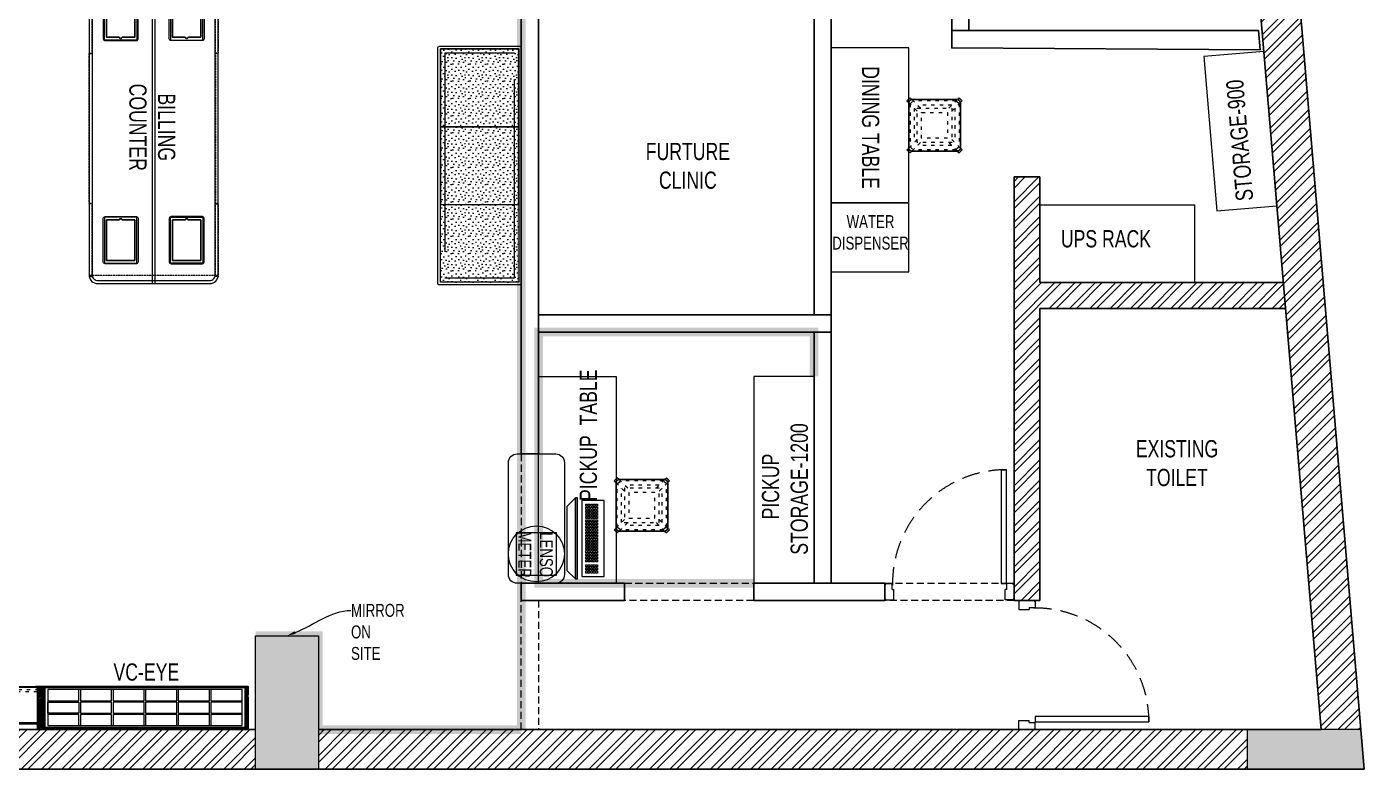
# Model space of a CAD drawing. Header units: feet. Extents: x 3377652 to 3393326, y -5469637 to -5455426.
# Drawn here: x 3385558 to 3393326, y -5469637 to -5465327 of the extents above; entities that cross this region are included whole.
import ezdxf
from ezdxf import colors
from ezdxf.entities.mleader import LeaderData, LeaderLine
from ezdxf.math import Vec2, Vec3

# ---------------------------------------------------------------- set-up
doc = ezdxf.new("R2010")
doc.units = ezdxf.units.FT
doc.header["$LTSCALE"] = 33
doc.header["$MEASUREMENT"] = 0
for name, pattern in [('a_p6_plan_L18$0$HIDDEN', [0.375, 0.25, -0.125]), ('ACAD_ISO03W100', [30, 12, -18]), ('HIDDEN2', [4.7625, 3.175, -1.5875]), ('HIDDENX2', [0.75, 0.5, -0.25])]:
    doc.linetypes.add(name, pattern=pattern)
doc.layers.add('A-WALL', color=1, linetype='Continuous')
for name, color, linetype, lineweight in [('Column', 243, 'Continuous', 9), ('Door', 2, 'Continuous', 13), ('LENS-CURTAIN', 5, 'a_p6_plan_L18$0$HIDDEN', 9), ('LENS-DOOR', 34, 'Continuous', 20), ('LENS-HATCH', 251, 'Continuous', 5), ('LENS-PARTITION', 21, 'Continuous', 25), ('LENS-TEXT', 31, 'Continuous', 5), ('LENS_DIMENSION', 193, 'Continuous', 0), ('LENS_TEXT', 31, 'Continuous', 5), ('LK-EQPMT', 3, 'Continuous', 18), ('LK-FF&E FLOOR', 1, 'Continuous', 9), ('LK-FF&E WALL', 1, 'Continuous', 9), ('LK-FLUTTED FINISH', 20, 'Continuous', 30), ('LK-IT', 3, 'Continuous', 18), ('LK-MIRROR', 133, 'Continuous', 13), ('LK-TILES FINISH', 251, 'Continuous', 5), ('LN-ELEVATION-1', 81, 'Continuous', 25), ('LN-ELEVATION-2', 103, 'Continuous', 20), ('LN-ELEVATION-3', 125, 'Continuous', 18), ('LN-ELEVATION-4', 145, 'Continuous', 13), ('LN-ELEVATION-5', 167, 'Continuous', 5), ('LN-HATCH', 251, 'Continuous', 0), ('PLANO-TXT', 252, 'Continuous', 5)]:
    doc.layers.add(name, color=color, linetype=linetype, lineweight=lineweight)
doc.styles.add('LK TXT', font='GILC____.TTF', dxfattribs={"height": 100})
doc.styles.get("Standard").update_dxf_attribs({"font": 'GILC____.TTF'})
pattern_1 = [(45, (7858054.0837, 3504049.203), (-4.4901280605, 4.4901280605), [])]

# ---------------------------------------------------------------- blocks, each defined once
blk = doc.blocks.new('*U49')
at = {"layer": 'LENS-DOOR'}
for p, q in [((548121.7, 1779235.3), (548121.7, 1778573.8)), ((548121.7, 1779235.3), (548153, 1779235.3)), ((548153, 1778573.8), (548153, 1779235.3)), ((547452.5, 1778573.8), (547488.9, 1778573.8)), ((547452.5, 1778568.6), (547452.5, 1778573.8)), ((547488.9, 1778539.9), (547488.9, 1778573.8)), ((548121.7, 1778573.8), (548153, 1778573.8)), ((548192.1, 1778573.8), (548155.6, 1778573.8)), ((548155.6, 1778539.9), (548155.6, 1778573.8)), ((548192.1, 1778568.6), (548192.1, 1778573.8)), ((547447.3, 1778568.6), (547452.5, 1778568.6)), ((547447.3, 1778484.1), (547447.3, 1778568.6)), ((547488.9, 1778539.9), (547499.3, 1778539.9)), ((547499.3, 1778478.9), (547499.3, 1778539.9)), ((548145.2, 1778478.9), (548145.2, 1778539.9)), ((548155.6, 1778539.9), (548145.2, 1778539.9)), ((548197.3, 1778568.6), (548192.1, 1778568.6)), ((548197.3, 1778484.1), (548197.3, 1778568.6)), ((547447.3, 1778484.1), (547452.5, 1778484.1)), ((547452.5, 1778478.9), (547452.5, 1778484.1)), ((547452.5, 1778478.9), (547499.3, 1778478.9)), ((548192.1, 1778478.9), (548145.2, 1778478.9)), ((548192.1, 1778478.9), (548192.1, 1778484.1)), ((548197.3, 1778484.1), (548192.1, 1778484.1))]:
    blk.add_line(p, q, dxfattribs=at)
at = {"layer": 'LENS-DOOR', "color": 7, "linetype": 'HIDDEN2'}
blk.add_ellipse((548153, 1778573.8), major_axis=(-661.5, 0), ratio=1, start_param=-1.570791, end_param=0.051209, dxfattribs=at)
blk = doc.blocks.new('A$Cf9dbe60f')
at = {"layer": 'Column'}
h = blk.add_hatch(color=8, dxfattribs=at)
h.dxf.hatch_style = 1
h.paths.add_polyline_path([(0, 0), (-19.4, 230), (-680, 230), (-680, 0)])
h.paths.add_polyline_path([(-727.5, 8611.3), (-751.5, 8896), (-1395, 8796.8), (-1351.6, 8515.2)])
h.paths.add_polyline_path([(-6059.2, 7790), (-6059.2, 8140), (-6839.2, 8140), (-6839.2, 7790)])
h.paths.add_polyline_path([(-6397.9, 12467.2), (-6397.9, 13299.3), (-6627.9, 13177.5), (-6627.9, 12917.2), (-6627.9, 12467.2)])
h.paths.add_polyline_path([(-10227.9, 10298.2), (-10227.9, 11128.4), (-10497.9, 11128.4), (-10497.9, 10298.2)])
h.paths.add_polyline_path([(-13883.2, 7790), (-13883.2, 8140), (-14924.2, 8140), (-14924.2, 7790)])
h.paths.add_polyline_path([(-14218.2, 3865), (-14218.2, 4135), (-14924.2, 4135), (-14924.2, 3865)])
h.paths.add_polyline_path([(-14244.2, 0), (-14244.2, 230), (-14924.2, 230), (-14924.2, 0)])
h.paths.add_polyline_path([(-10124.2, 0), (-10124.2, 767), (-10484.2, 767), (-10484.2, 0)])
h.paths.add_polyline_path([(-6074.2, 0), (-6074.2, 775), (-6439.2, 775), (-6439.2, 0)])
at = {"layer": 'LN-HATCH'}
h = blk.add_hatch(dxfattribs=at)
h.set_pattern_fill('ANSI32', color=256, scale=222)
h.set_pattern_definition([(45, (-2882150.93, 5465166.9), (-58.8666395, 58.8666395), []), (45, (-2882111.684, 5465166.9), (-58.8666395, 58.8666395), [])])
h.paths.add_polyline_path([(-250.2, 230), (-19.4, 230), (-727.5, 8611.3), (-955.3, 8576.2)])
h.paths.add_polyline_path([(-1884.2, 980), (-1884.2, 2675), (-456.8, 2675), (-469.5, 2825), (-1884.2, 2825), (-1884.2, 3438), (-2034.2, 3438), (-2034.2, 980)])
h.paths.add_polyline_path([(-680, 0), (-680, 230), (-2034.2, 230), (-6074.2, 230), (-6074.2, 0)])
h.paths.add_polyline_path([(-979.4, 8860.9), (-751.5, 8896), (-1200.5, 14210.7), (-5197.9, 13509.7), (-5197.9, 13276.2), (-5158.2, 13283.2), (-1408.5, 13940.7)])
h.paths.add_polyline_path([(-14694.2, 8140), (-14694.2, 8646.4), (-14183.2, 8651.7), (-14183.2, 8916.9), (-14674.8, 8916.9), (-14924.2, 8784.8), (-14924.2, 8140)])
h.paths.add_polyline_path([(-10484.2, 0), (-10484.2, 230), (-14244.2, 230), (-14244.2, 0)])
h.paths.add_polyline_path([(-6439.2, 0), (-6439.2, 230), (-10124.2, 230), (-10124.2, 0)])
h.paths.add_polyline_path([(-9927.9, 11170), (-9927.9, 11430.2), (-10497.9, 11128.4), (-10227.9, 11128.4), (-10227.9, 11011.1)])
h.paths.add_polyline_path([(-10497.9, 10868.2), (-10497.9, 11128.4), (-10605.6, 11071.5)])
h.paths.add_polyline_path([(-14183.2, 8916.9), (-14290.9, 9120.2), (-14674.8, 8916.9)])
at = {"layer": 'A-WALL'}
for p, q in [((-1200.5, 14210.7), (0, 0)), ((-955.3, 8576.2), (-250.2, 230)), ((-2034.2, 980), (-2034.2, 3438)), ((-1884.2, 3438), (-2034.2, 3438)), ((-1884.2, 2825), (-1884.2, 3438)), ((-469.5, 2825), (-1884.2, 2825)), ((-1884.2, 980), (-1884.2, 2675)), ((-456.8, 2675), (-1884.2, 2675)), ((-2034.2, 980), (-1884.2, 980)), ((-10124.2, 230), (-6439.2, 230)), ((-6074.2, 230), (-2034.2, 230)), ((-2034.2, 230), (-250.2, 230)), ((-14924.2, 0), (0, 0))]:
    blk.add_line(p, q, dxfattribs=at)
at = {"layer": 'Column'}
for points in [[(-6439.2, 775), (-6074.2, 775), (-6074.2, 0), (-6439.2, 0)], [(-680, 0), (0, 0), (-19.4, 230), (-680, 230)]]:
    blk.add_lwpolyline(points, close=True, dxfattribs=at)
at = {"layer": 'Door', "rotation": 270}
blk.add_blockref('*U49', (-1780485.6, 548427.3), dxfattribs=at)
at = {"layer": 'LENS-TEXT', "color": 0, "linetype": 'Continuous', "ltscale": 3, "insert": (-1087.5, 1776.5), "char_height": 100, "width": 409.415, "attachment_point": 5}
blk.add_mtext('EXISTING TOILET', dxfattribs=at)
blk = doc.blocks.new('VC HD 1200')
at = {"layer": 'LN-HATCH', "ltscale": 0.5}
h = blk.add_hatch(dxfattribs=at)
h.set_pattern_fill('ANSI31', color=256, scale=2)
h.set_pattern_definition([(45, (3760859.753, 1795248.936), (-4.490128061, 4.490128061), [])])
h.paths.add_polyline_path([(-1200, 250), (-1200, 60), (-1194, 60), (-1194, 50), (-1200, 50), (-1200, 6), (-1182, 6), (-1182, 250)])
h = blk.add_hatch(dxfattribs=at)
h.set_pattern_fill('ANSI31', color=256, scale=2)
h.set_pattern_definition(pattern_1)
h.paths.add_polyline_path([(0, 250), (0, 60), (-6, 60), (-6, 50), (0, 50), (0, 6), (-18, 6), (-18, 250)])
h = blk.add_hatch(dxfattribs=at)
h.set_pattern_fill('ANSI31', color=256, scale=2)
h.set_pattern_definition([(45, (7858047.0837, 3504049.203), (-4.4901280605, 4.4901280605), [])])
h.paths.add_polyline_path([(-1165, 6), (-1165, 0), (-1200, 0), (-1200, 6)])
h = blk.add_hatch(dxfattribs=at)
h.set_pattern_fill('ANSI31', color=256, scale=2)
h.set_pattern_definition(pattern_1)
h.paths.add_polyline_path([(-28, 6), (-28, 0), (0, 0), (0, 6)])
at = {"layer": 'LN-ELEVATION-1', "ltscale": 0.5}
for points in [[(-1200, 250), (-1200, 60), (-1194, 60), (-1194, 50), (-1200, 50), (-1200, 6), (-1182, 6), (-1182, 250)], [(-18, 238), (-1182, 238), (-1182, 244), (-18, 244)], [(0, 250), (0, 60), (-6, 60), (-6, 50), (0, 50), (0, 6), (-18, 6), (-18, 250)], [(-1165, 6), (-1165, 0), (-1200, 0), (-1200, 6)], [(-35, 6), (-35, 0), (0, 0), (0, 6)]]:
    blk.add_lwpolyline(points, close=True, dxfattribs=at)
at = {"layer": 'LN-ELEVATION-3', "ltscale": 0.5}
for p, q in [((-1182, 250), (-18, 250)), ((-1165, 6), (-35, 6)), ((-35, 0), (-1165, 0))]:
    blk.add_line(p, q, dxfattribs=at)
for points in [[(-1165, 226), (-35, 226), (-35, 18), (-1165, 18)], [(-1165, 226), (-983.3, 226), (-983.3, 162), (-1165, 162)], [(-975.3, 226), (-793.7, 226), (-793.7, 162), (-975.3, 162)], [(-785.7, 226), (-604, 226), (-604, 162), (-785.7, 162)], [(-596, 226), (-414.3, 226), (-414.3, 162), (-596, 162)], [(-406.3, 226), (-224.7, 226), (-224.7, 162), (-406.3, 162)], [(-216.7, 226), (-35, 226), (-35, 162), (-216.7, 162)], [(-1165, 90), (-983.3, 90), (-983.3, 154), (-1165, 154)], [(-1165, 82), (-983.3, 82), (-983.3, 18), (-1165, 18)], [(-975.3, 154), (-793.7, 154), (-793.7, 90), (-975.3, 90)], [(-975.3, 82), (-793.7, 82), (-793.7, 18), (-975.3, 18)], [(-785.7, 154), (-604, 154), (-604, 90), (-785.7, 90)], [(-785.7, 82), (-604, 82), (-604, 18), (-785.7, 18)], [(-596, 154), (-414.3, 154), (-414.3, 90), (-596, 90)], [(-596, 82), (-414.3, 82), (-414.3, 18), (-596, 18)], [(-406.3, 154), (-224.7, 154), (-224.7, 90), (-406.3, 90)], [(-406.3, 82), (-224.7, 82), (-224.7, 18), (-406.3, 18)], [(-216.7, 154), (-35, 154), (-35, 90), (-216.7, 90)], [(-216.7, 82), (-35, 82), (-35, 18), (-216.7, 18)]]:
    blk.add_lwpolyline(points, close=True, dxfattribs=at)
blk = doc.blocks.new('CLENS 1200')
at = {"layer": 'LN-HATCH', "ltscale": 0.5}
h = blk.add_hatch(dxfattribs=at)
h.set_pattern_fill('ANSI31', color=256, scale=2)
h.set_pattern_definition([(45, (4092853.4493, 1690921.992), (-4.4901280605, 4.4901280605), [])])
h.paths.add_polyline_path([(0, 250), (0, 60), (6, 60), (6, 50), (0, 50), (0, 6), (25, 6), (25, 250)])
h.paths.add_polyline_path([(1175, 210), (25, 210), (25, 216), (1175, 216)])
h.paths.add_polyline_path([(35, 6), (35, 0), (0, 0), (0, 6)])
h.paths.add_polyline_path([(1200, 250), (1200, 60), (1194, 60), (1194, 50), (1200, 50), (1200, 6), (1175, 6), (1175, 250)])
h.paths.add_polyline_path([(1165, 6), (1165, 0), (1200, 0), (1200, 6)])
at = {"layer": 'LN-ELEVATION-1', "ltscale": 0.5}
for points in [[(0, 250), (0, 60), (6, 60), (6, 50), (0, 50), (0, 6), (25, 6), (25, 250)], [(1200, 250), (1200, 60), (1194, 60), (1194, 50), (1200, 50), (1200, 6), (1175, 6), (1175, 250)], [(1175, 210), (25, 210), (25, 216), (1175, 216)], [(35, 6), (35, 0), (0, 0), (0, 6)], [(1165, 6), (1165, 0), (1200, 0), (1200, 6)]]:
    blk.add_lwpolyline(points, close=True, dxfattribs=at)
at = {"layer": 'LN-ELEVATION-3', "ltscale": 0.5}
for p, q in [((25, 250), (1175, 250)), ((35, 6), (1165, 6)), ((1165, 0), (35, 0))]:
    blk.add_line(p, q, dxfattribs=at)
at = {"layer": 'LN-ELEVATION-4', "linetype": 'ACAD_ISO03W100', "ltscale": 0.05}
blk.add_lwpolyline([(25, 30), (1175, 30), (1175, 18), (25, 18)], close=True, dxfattribs=at)
blk = doc.blocks.new('3 seater Bench 1385')
at = {"layer": 'LENS-HATCH', "lineweight": 0}
h = blk.add_hatch(dxfattribs=at)
h.set_pattern_fill('STIP1', color=177, scale=100, angle=270, pattern_type=2)
h.set_pattern_definition([(270, (6617025.25, -170439.11), (100, -2e-13), [0, -100]), (270, (6617009.25, -170451.11), (100, -2e-13), [0, -100]), (270, (6616985.25, -170446.11), (100, -2e-13), [0, -100]), (270, (6616962.25, -170481.11), (100, -2e-13), [0, -100]), (270, (6616998.25, -170478.11), (100, -2e-13), [0, -100]), (270, (6617022.25, -170505.11), (100, -2e-13), [0, -100]), (270, (6617029.25, -170470.11), (100, -2e-13), [0, -100]), (270, (6616988.25, -170512.11), (100, -2e-13), [0, -100]), (270, (6616956.25, -170507.11), (100, -2e-13), [0, -100]), (270, (6616941.25, -170433.11), (100, -2e-13), [0, -100]), (270, (6616961.25, -170451.11), (100, -2e-13), [0, -100]), (270, (6616942.25, -170465.11), (100, -2e-13), [0, -100]), (270, (6617006.25, -170526.11), (100, -2e-13), [0, -100]), (270, (6616981.25, -170494.11), (100, -2e-13), [0, -100]), (270, (6617014.25, -170486.11), (100, -2e-13), [0, -100]), (270, (6617005.25, -170503.11), (100, -2e-13), [0, -100]), (270, (6616978.25, -170467.11), (100, -2e-13), [0, -100]), (270, (6617032.25, -170495.11), (100, -2e-13), [0, -100]), (270, (6616973.25, -170526.11), (100, -2e-13), [0, -100]), (270, (6616943.25, -170523.11), (100, -2e-13), [0, -100])])
h.paths.add_polyline_path([(677.5, 227.5), (225.8, 227.5), (225.8, -227.5), (677.5, -227.5)])
h.paths.add_polyline_path([(-225.8, 227.5), (225.8, 227.5), (225.8, -227.5), (-225.8, -227.5)])
h.paths.add_polyline_path([(-677.5, 227.5), (-225.8, 227.5), (-225.8, -227.5), (-677.5, -227.5)])
at = {"layer": 'LN-ELEVATION-2', "ltscale": 0.5}
for points in [[(-677.5, 227.5), (-225.8, 227.5), (-225.8, -227.5), (-677.5, -227.5)], [(-225.8, 227.5), (225.8, 227.5), (225.8, -227.5), (-225.8, -227.5)], [(677.5, 227.5), (225.8, 227.5), (225.8, -227.5), (677.5, -227.5)]]:
    blk.add_lwpolyline(points, close=True, dxfattribs=at)
at = {"layer": 'LN-ELEVATION-5', "ltscale": 0.5}
blk.add_lwpolyline([(682.5, 242.5), (-682.5, 242.5, 0.414214), (-692.5, 232.5), (-692.5, -232.5, 0.414214), (-682.5, -242.5), (682.5, -242.5, 0.414214), (692.5, -232.5), (692.5, 232.5, 0.414214)], format="xyb", close=True, dxfattribs=at)
blk.add_lwpolyline([(677.5, 227.5), (-677.5, 227.5), (-677.5, -227.5), (677.5, -227.5)], close=True, dxfattribs=at)
at = {"layer": 'LN-ELEVATION-5', "linetype": 'HIDDEN2', "ltscale": 11}
blk.add_lwpolyline([(-652.5, 202.5), (652.5, 202.5), (652.5, -202.5), (-652.5, -202.5)], close=True, dxfattribs=at)
blk = doc.blocks.new('I-PAD Frame')
at = {"color": 3, "linetype": 'Continuous'}
blk.add_lwpolyline([(357868.7, -232321.1), (358122.7, -232321.1, 0.414214), (358132.7, -232311.1), (358132.7, -232129.1, 0.414214), (358122.7, -232119.1), (357868.7, -232119.1, 0.414214), (357858.7, -232129.1), (357858.7, -232311.1, 0.414214)], format="xyb", close=True, dxfattribs=at)
at = {"color": 3, "linetype": 'Continuous', "lineweight": 25}
blk.add_lwpolyline([(358113.2, -232229.7), (358113.2, -232302.1), (357878.2, -232302.1), (357878.2, -232138.1), (358113.2, -232138.1), (358113.2, -232210.6, 0.327538), (358114.6, -232212.5, -0.733799), (358114.6, -232227.8, 0.327538)], format="xyb", close=True, dxfattribs=at)
blk = doc.blocks.new('Billing Counter 1800')
at = {"color": 5, "linetype": 'HIDDENX2', "ltscale": 0.025}
for p, q in [((-850, -375), (-850, 375)), ((850, -375), (850, 375))]:
    blk.add_line(p, q, dxfattribs=at)
at = {"color": 0, "linetype": 'Continuous'}
for p, q in [((850, 375), (-850, 375)), ((900, -325), (900, 325)), ((-850, -375), (850, -375))]:
    blk.add_line(p, q, dxfattribs=at)
at = {"color": 2, "linetype": 'Continuous'}
blk.add_line((849, -375), (850, -375), dxfattribs=at)
at = {"color": 2, "linetype": 'HIDDENX2', "ltscale": 0.025}
for points in [[(-858, 375), (-437.4, 375), (-437.4, 358), (-858, 358)], [(435.3, 375), (-435.3, 375), (-435.3, 358), (435.3, 358)], [(437.3, 375), (857.9, 375), (857.9, 358), (437.3, 358)], [(-858, -375), (-437.4, -375), (-437.4, -358), (-858, -358)], [(435.3, -375), (-435.3, -375), (-435.3, -358), (435.3, -358)], [(437.3, -375), (857.9, -375), (857.9, -358), (437.3, -358)]]:
    blk.add_lwpolyline(points, close=True, dxfattribs=at)
at = {"color": 5, "linetype": 'Continuous'}
for points in [[(-780.9, 97.3), (-513.9, 97.3), (-513.9, 286.2), (-780.9, 286.2)], [(780.9, 97.3), (513.9, 97.3), (513.9, 286.2), (780.9, 286.2)], [(-780.9, -97.3), (-513.9, -97.3), (-513.9, -286.2), (-780.9, -286.2)], [(780.9, -97.3), (513.9, -97.3), (513.9, -286.2), (780.9, -286.2)]]:
    blk.add_lwpolyline(points, close=True, dxfattribs=at)
at = {"color": 5, "linetype": 'HIDDENX2', "ltscale": 0.025}
blk.add_lwpolyline([(850, 8.5), (-850, 8.5), (-850, -8.5), (850, -8.5)], close=True, dxfattribs=at)
at = {"color": 0, "linetype": 'Continuous'}
for centre, start, end in [((-850, 325), 90, 180), ((850, 325), 0, 90), ((850, -325), 270, 0)]:
    blk.add_arc(centre, 50, start, end, dxfattribs=at)
at = {"layer": 'LN-ELEVATION-2'}
blk.add_line((-900, 325), (-900, -325), dxfattribs=at)
for points in [[(850, 375), (-850, 375, 0.414214), (-900, 325), (-900, -325, 0.414214), (-850, -375), (850, -375, 0.414214), (900, -325), (900, 325, 0.414214)], [(850, 357), (-850, 357, 0.414214), (-882, 325), (-882, -325, 0.414214), (-850, -357), (850, -357, 0.414214), (882, -325), (882, 325, 0.414214)]]:
    blk.add_lwpolyline(points, format="xyb", close=True, dxfattribs=at)
blk.add_lwpolyline([(-900, -8.5), (900, -8.5), (900, 8.5), (-900, 8.5)], close=True, dxfattribs=at)
blk.add_arc((-850, -325), 50, 180, 270, dxfattribs=at)
at = {"color": 2, "linetype": 'Continuous', "xscale": -1, "rotation": 180}
blk.add_blockref('I-PAD Frame', (-358643.2, -232028.4), dxfattribs=at)
at = {"color": 2, "linetype": 'Continuous', "rotation": 180}
blk.add_blockref('I-PAD Frame', (358643.2, -232028.4), dxfattribs=at)
at = {"color": 2, "linetype": 'Continuous'}
blk.add_blockref('I-PAD Frame', (-358643.2, 232028.4), dxfattribs=at)
at = {"color": 2, "linetype": 'Continuous', "xscale": -1}
blk.add_blockref('I-PAD Frame', (358643.2, 232028.4), dxfattribs=at)
at = {"layer": 'LENS-TEXT', "color": 0, "linetype": 'Continuous', "ltscale": 3, "insert": (-7.9, -8.9), "char_height": 100, "attachment_point": 5, "style": 'LK TXT'}
blk.add_mtext_dynamic_manual_height_columns('BILLING COUNTER', width=353.056, gutter_width=0.5, heights=[0], dxfattribs=at)
blk = doc.blocks.new('CLENS 600 TYPE 6')
at = {"layer": 'LN-ELEVATION-1', "ltscale": 0.5}
blk.add_lwpolyline([(130, -225), (-130, -225, -0.414214), (-150, -205), (-150, 55, -0.414214), (-130, 75), (130, 75, -0.414214), (150, 55), (150, -205, -0.414214)], format="xyb", close=True, dxfattribs=at)
at = {"layer": 'LN-ELEVATION-3', "linetype": 'ACAD_ISO03W100', "ltscale": 0.05}
for p, q in [((-100, 7.3), (-142.4, 49.7)), ((-142.4, -199.7), (-142.4, 49.7)), ((-82.3, 25), (-124.7, 67.4)), ((124.7, 67.4), (-124.7, 67.4)), ((-117.4, -174.7), (-117.4, 24.7)), ((99.7, 42.4), (-99.7, 42.4)), ((82.3, 25), (124.7, 67.4)), ((100, 7.3), (142.4, 49.7)), ((117.4, -174.7), (117.4, 24.7)), ((142.4, -199.7), (142.4, 49.7)), ((-100, -157.3), (-142.4, -199.7)), ((-82.3, -175), (-124.7, -217.4)), ((124.7, -217.4), (-124.7, -217.4)), ((99.7, -192.4), (-99.7, -192.4)), ((82.3, -175), (124.7, -217.4)), ((100, -157.3), (142.4, -199.7))]:
    blk.add_line(p, q, dxfattribs=at)
for points in [[(-132.2, 74.9), (-124.7, 67.4), (-142.4, 49.7), (-149.9, 57.2)], [(132.2, 74.9), (124.7, 67.4), (142.4, 49.7), (149.9, 57.2)], [(-132.2, -224.9), (-124.7, -217.4), (-142.4, -199.7), (-149.9, -207.2)], [(132.2, -224.9), (124.7, -217.4), (142.4, -199.7), (149.9, -207.2)]]:
    blk.add_lwpolyline(points, dxfattribs=at)
for points in [[(100, -175), (-100, -175), (-100, 25), (100, 25)], [(75, -150), (-75, -150), (-75, 0), (75, 0)]]:
    blk.add_lwpolyline(points, close=True, dxfattribs=at)
at = {"layer": 'LN-ELEVATION-5', "ltscale": 0.5}
for points in [[(-149.9, 57.2), (-160.1, 67.4), (-142.4, 85.1), (-132.2, 74.9)], [(149.9, 57.2), (160.1, 67.4), (142.4, 85.1), (132.2, 74.9)], [(-149.9, -207.2), (-160.1, -217.4), (-142.4, -235.1), (-132.2, -224.9)], [(149.9, -207.2), (160.1, -217.4), (142.4, -235.1), (132.2, -224.9)]]:
    blk.add_lwpolyline(points, dxfattribs=at)
blk = doc.blocks.new('*U28')
at = {"layer": 'LK-EQPMT', "ltscale": 12}
blk.add_lwpolyline([(6, 4.9), (-6, 4.9), (-6, -4.9), (6, -4.9)], close=True, dxfattribs=at)
blk = doc.blocks.new('*U29')
at = {"color": 0, "linetype": 'ByBlock', "lineweight": -2}
for p in [(0, 0), (18, 0), (35.9, 0), (53.9, 0), (71.8, 0), (89.8, 0), (107.8, 0), (125.7, 0), (143.7, 0), (161.6, 0), (179.6, 0), (197.6, 0), (215.5, 0), (233.5, 0), (251.4, 0), (269.4, 0), (287.4, 0), (305.3, 0), (323.3, 0), (0, -14.7), (0, -29.5), (0, -44.2), (0, -59), (18, -14.7), (18, -29.5), (18, -44.2), (18, -59), (35.9, -14.7), (35.9, -29.5), (35.9, -44.2), (35.9, -59), (53.9, -14.7), (53.9, -29.5), (53.9, -44.2), (53.9, -59), (71.8, -14.7), (71.8, -29.5), (71.8, -44.2), (71.8, -59), (89.8, -14.7), (89.8, -29.5), (89.8, -44.2), (89.8, -59), (107.8, -14.7), (107.8, -29.5), (107.8, -44.2), (107.8, -59), (125.7, -14.7), (125.7, -29.5), (125.7, -44.2), (125.7, -59), (143.7, -14.7), (143.7, -29.5), (143.7, -44.2), (143.7, -59), (161.6, -14.7), (161.6, -29.5), (161.6, -44.2), (161.6, -59), (179.6, -14.7), (179.6, -29.5), (179.6, -44.2), (179.6, -59), (197.6, -14.7), (197.6, -29.5), (197.6, -44.2), (197.6, -59), (215.5, -14.7), (215.5, -29.5), (215.5, -44.2), (215.5, -59), (233.5, -14.7), (233.5, -29.5), (233.5, -44.2), (233.5, -59), (251.4, -14.7), (251.4, -29.5), (251.4, -44.2), (251.4, -59), (269.4, -14.7), (269.4, -29.5), (269.4, -44.2), (269.4, -59), (287.4, -14.7), (287.4, -29.5), (287.4, -44.2), (287.4, -59), (305.3, -14.7), (305.3, -29.5), (305.3, -44.2), (305.3, -59), (323.3, -14.7), (323.3, -29.5), (323.3, -44.2), (323.3, -59)]:
    blk.add_blockref('*U28', p, dxfattribs=at)
blk = doc.blocks.new('*U26')
at = {"layer": 'LK-EQPMT', "ltscale": 12}
blk.add_lwpolyline([(6, 4.9), (-6, 4.9), (-6, -4.9), (6, -4.9)], close=True, dxfattribs=at)
blk = doc.blocks.new('*U27')
at = {"color": 0, "linetype": 'ByBlock', "lineweight": -2}
for p in [(0, 0), (18, 0), (35.9, 0), (0, -14.7), (0, -29.5), (0, -44.2), (0, -59), (18, -14.7), (18, -29.5), (18, -44.2), (18, -59), (35.9, -14.7), (35.9, -29.5), (35.9, -44.2), (35.9, -59)]:
    blk.add_blockref('*U26', p, dxfattribs=at)
blk = doc.blocks.new('*U21')
at = {"ltscale": 12}
blk.add_lwpolyline([(8, 0), (8, 129.1), (448, 129.1), (448, 0)], close=True, dxfattribs=at)
for name, p in [('*U29', (35.2, 101.6)), ('*U27', (386.6, 101.6))]:
    blk.add_blockref(name, p)
blk = doc.blocks.new('Pickup table PC')
at = {"layer": 'LN-ELEVATION-2', "ltscale": 0.5}
for points in [[(470, 50), (0, 50), (0, 62), (470, 62)], [(420, 0), (50, 0), (0, 50), (470, 50)]]:
    blk.add_lwpolyline(points, close=True, dxfattribs=at)
blk = doc.blocks.new('Stool')
at = {"layer": 'LN-ELEVATION-1', "ltscale": 0.5}
blk.add_lwpolyline([(-130, 300), (130, 300, -0.414214), (150, 280), (150, 20, -0.414214), (130, 0), (-130, 0, -0.414214), (-150, 20), (-150, 280, -0.414214)], format="xyb", close=True, dxfattribs=at)
at = {"layer": 'LN-ELEVATION-3', "linetype": 'ACAD_ISO03W100', "ltscale": 0.05}
for p, q in [((-100, 232.3), (-142.4, 274.7)), ((-142.4, 274.7), (-142.4, 25.3)), ((-82.3, 250), (-124.7, 292.4)), ((-124.7, 292.4), (124.7, 292.4)), ((-117.4, 249.7), (-117.4, 50.3)), ((-99.7, 267.4), (99.7, 267.4)), ((82.3, 250), (124.7, 292.4)), ((100, 232.3), (142.4, 274.7)), ((117.4, 249.7), (117.4, 50.3)), ((142.4, 274.7), (142.4, 25.3)), ((-100, 67.7), (-142.4, 25.3)), ((-82.3, 50), (-124.7, 7.6)), ((-124.7, 7.6), (124.7, 7.6)), ((-99.7, 32.6), (99.7, 32.6)), ((82.3, 50), (124.7, 7.6)), ((100, 67.7), (142.4, 25.3))]:
    blk.add_line(p, q, dxfattribs=at)
for points in [[(-132.2, 299.9), (-124.7, 292.4), (-142.4, 274.7), (-149.9, 282.2)], [(132.2, 299.9), (124.7, 292.4), (142.4, 274.7), (149.9, 282.2)], [(-132.2, 0.1), (-124.7, 7.6), (-142.4, 25.3), (-149.9, 17.8)], [(132.2, 0.1), (124.7, 7.6), (142.4, 25.3), (149.9, 17.8)]]:
    blk.add_lwpolyline(points, dxfattribs=at)
for points in [[(-100, 250), (100, 250), (100, 50), (-100, 50)], [(-75, 225), (75, 225), (75, 75), (-75, 75)]]:
    blk.add_lwpolyline(points, close=True, dxfattribs=at)
at = {"layer": 'LN-ELEVATION-5', "ltscale": 0.5}
for points in [[(-149.9, 282.2), (-160.1, 292.4), (-142.4, 310.1), (-132.2, 299.9)], [(149.9, 282.2), (160.1, 292.4), (142.4, 310.1), (132.2, 299.9)], [(-149.9, 17.8), (-160.1, 7.6), (-142.4, -10.1), (-132.2, 0.1)], [(149.9, 17.8), (160.1, 7.6), (142.4, -10.1), (132.2, 0.1)]]:
    blk.add_lwpolyline(points, dxfattribs=at)

msp = doc.modelspace()

# ---------------------------------------------------------------- linework, layer by layer
at = {"layer": 'LENS-CURTAIN', "ltscale": 5}
for points in [[(3388530.3, -5467807), (3388430.3, -5467807), (3388430.3, -5468557), (3388530.3, -5468557)], [(3388530.3, -5468557), (3388530.3, -5467807), (3388430.3, -5467807), (3388430.3, -5468557)], [(3389030.3, -5468557), (3389780.3, -5468557), (3389780.3, -5468657), (3389030.3, -5468657)], [(3390541.9, -5468557), (3391291.9, -5468557), (3391291.9, -5468657), (3390541.9, -5468657)], [(3388530.3, -5469407), (3388430.3, -5469407), (3388430.3, -5468657), (3388530.3, -5468657)]]:
    msp.add_lwpolyline(points, close=True, dxfattribs=at)
at = {"layer": 'LENS-PARTITION'}
for points in [[(3391030.3, -5465349.5), (3390930.3, -5465349.5), (3390930.3, -5463699.5), (3391030.3, -5463699.5)], [(3388530.3, -5467807), (3388430.3, -5467807), (3388430.3, -5465099.5), (3388530.3, -5465099.5)], [(3390130.3, -5465099.5), (3390230.3, -5465099.5), (3390230.3, -5466999.5), (3390130.3, -5466999.5)], [(3390930.3, -5465349.5), (3392712, -5465349.5), (3392721.4, -5465461.6), (3390930.3, -5465449.5)], [(3390230.3, -5466999.5), (3388530.3, -5466999.5), (3388530.3, -5467099.5), (3390230.3, -5467099.5)], [(3390130.3, -5467099.5), (3390230.3, -5467099.5), (3390230.3, -5468557), (3390130.3, -5468557)], [(3389030.3, -5468657), (3388430.3, -5468657), (3388430.3, -5468557), (3389030.3, -5468557)], [(3389780.3, -5468657), (3390541.9, -5468657), (3390541.9, -5468557), (3389780.3, -5468557)]]:
    msp.add_lwpolyline(points, close=True, dxfattribs=at)
at = {"layer": 'LK-EQPMT'}
msp.add_lwpolyline([(3388400.3, -5468509.9), (3388635.3, -5468509.9), (3388635.3, -5468263.9), (3388400.3, -5468263.9)], close=True, dxfattribs=at)
at = {"layer": 'LK-FF&E WALL'}
for points in [[(3390230.3, -5465449.5), (3390230.3, -5466349.5), (3390680.3, -5466349.5), (3390680.3, -5465449.5)], [(3392743.3, -5465470), (3392394.5, -5465499.5), (3392470.3, -5466396.3), (3392819, -5466366.8)], [(3390230.3, -5466749), (3390680.3, -5466749), (3390680.3, -5466349.5), (3390230.3, -5466349.5)], [(3392341.9, -5466362), (3391441.9, -5466362), (3391441.9, -5466812), (3392341.9, -5466812)], [(3388530.3, -5468557), (3388530.3, -5467357), (3388980.3, -5467357), (3388980.3, -5468557)], [(3390130.3, -5467357), (3389780.3, -5467357), (3389780.3, -5468557), (3390130.3, -5468557)]]:
    msp.add_lwpolyline(points, close=True, dxfattribs=at)
msp.add_lwpolyline([(3388405.3, -5467807), (3388630.3, -5467807, -0.414214), (3388680.3, -5467857), (3388680.3, -5468507, -0.414214), (3388630.3, -5468557), (3388405.3, -5468557, -0.414214), (3388355.3, -5468507), (3388355.3, -5467857, -0.414214)], format="xyb", close=True, dxfattribs=at)
msp.add_circle((3388517.8, -5468386.9), 162.5, dxfattribs=at)
at = {"layer": 'LK-FLUTTED FINISH', "linetype": 'ACAD_ISO03W100', "ltscale": 0.05, "const_width": 50}
msp.add_lwpolyline([(3388430.3, -5464249.5), (3388430.3, -5469407)], dxfattribs=at)
at = {"layer": 'LK-MIRROR', "linetype": 'ACAD_ISO03W100', "ltscale": 0.05, "const_width": 50}
msp.add_lwpolyline([(3386886.9, -5468862), (3387251.9, -5468862), (3387251.9, -5469407), (3388430.3, -5469407)], dxfattribs=at)
at = {"layer": 'LK-TILES FINISH', "color": 212, "linetype": 'ACAD_ISO03W100', "ltscale": 0.05, "const_width": 50}
msp.add_lwpolyline([(3390130.3, -5467357), (3390130.3, -5467099.5), (3388530.3, -5467099.5), (3388530.3, -5468557), (3389780.3, -5468557)], dxfattribs=at)

# ---------------------------------------------------------------- block references
at = {"layer": 'Door'}
msp.add_blockref('*U49', (2843094.6, -7247133.3), dxfattribs=at)
at = {"layer": 'LENS_DIMENSION'}
msp.add_blockref('A$Cf9dbe60f', (3393326.1, -5469637), dxfattribs=at)
at = {"layer": 'LK-FF&E FLOOR', "rotation": 270}
msp.add_blockref('Billing Counter 1800', (3386295.1, -5465918.1), dxfattribs=at)
at = {"layer": 'LK-FF&E FLOOR', "xscale": -1, "rotation": 90}
msp.add_blockref('3 seater Bench 1385', (3388187.8, -5466132.7), dxfattribs=at)
at = {"layer": 'LK-FF&E WALL'}
for name, p, rotation in [('Stool', (3390680.3, -5465899.5), 270), ('CLENS 1200', (3385644.4, -5469157), 180)]:
    msp.add_blockref(name, p, dxfattribs=dict(at, rotation=rotation))
at = {"layer": 'LK-FF&E WALL', "xscale": -1}
for name, p, rotation in [('CLENS 600 TYPE 6', (3389055.3, -5468105.2), 90), ('VC HD 1200', (3386844.4, -5469157), 180)]:
    msp.add_blockref(name, p, dxfattribs=dict(at, rotation=rotation))
at = {"layer": 'LK-IT', "xscale": -1, "rotation": 270}
msp.add_blockref('Pickup table PC', (3388694.5, -5468532.4), dxfattribs=at)
at = {"layer": 'LK-IT', "ltscale": 0.5, "xscale": -1, "rotation": 90}
msp.add_blockref('*U21', (3388910.7, -5468069.4), dxfattribs=at)

# ---------------------------------------------------------------- texts
at = {"layer": 'LENS-TEXT', "color": 0, "linetype": 'Continuous', "ltscale": 3, "attachment_point": 5, "style": 'LK TXT'}
for s, width, gutter_width, insert, char_height, rotation in [('DINING TABLE', 783.964, 1, (3390458.4, -5465912), 100, 270), (' STORAGE-900', 1099.487, 1, (3392604, -5466000.2), 100, 94.82867), ('PICKUP  TABLE  ', 783.964, 1, (3388820.2, -5467698.1), 100, 90), (' PICKUP STORAGE-1200', 1099.487, 1, (3389961.9, -5468010.1), 100, 90), ('LENSO\\PMETER', 353.056, 0.5, (3388513, -5468391.2), 75, 270)]:
    msp.add_mtext_dynamic_manual_height_columns(s, width=width, gutter_width=gutter_width, heights=[0], dxfattribs=dict(at, insert=insert, char_height=char_height, rotation=rotation))
for s, width, gutter_width, insert, char_height in [('WATER \\PDISPENSER', 264.162, 0.75, (3390458.4, -5466520.9), 75), ('UPS RACK', 1099.487, 1, (3391826, -5466558.2), 100)]:
    msp.add_mtext_dynamic_manual_height_columns(s, width=width, gutter_width=gutter_width, heights=[0], dxfattribs=dict(at, insert=insert, char_height=char_height))
at = {"layer": 'LENS_TEXT', "linetype": 'Continuous', "ltscale": 3, "insert": (3389397.6, -5466134.8), "char_height": 100, "attachment_point": 5}
msp.add_mtext_dynamic_manual_height_columns('FURTURE CLINIC ', width=616.054, gutter_width=1, heights=[0], dxfattribs=at)
at = {"layer": 'PLANO-TXT', "linetype": 'Continuous', "ltscale": 3, "insert": (3386252.3, -5469073.3), "char_height": 100, "width": 221.058, "attachment_point": 5, "style": 'LK TXT'}
msp.add_mtext('VC-EYE', dxfattribs=at)

# ---------------------------------------------------------------- leaders
at = {"layer": 'LENS-TEXT', "color": 0, "linetype": 'Continuous', "ltscale": 3}
ml = msp.add_multileader_mtext('Standard', dxfattribs=at)
ml.set_content('\\pxql,t3;{\\C0;MIRROR ON SITE}', color=1)
ml.set_leader_properties(color=256, linetype='ByLayer', lineweight=-1)
ml.build(insert=Vec2(0, 0))
ml.multileader.update_dxf_attribs({"leader_type": 2, "dogleg_length": 0.36, "arrow_head_size": 50})
ctx = ml.context
ctx.base_point, ctx.char_height, ctx.arrow_head_size, ctx.landing_gap_size, ctx.plane_origin, ctx.plane_x_axis, ctx.plane_y_axis = Vec3(3387440.9, -5468715.4), 75, 50, 0.09, Vec3(3382366.5, -5470486.2), Vec3(0.999999, 0.001097), Vec3(-0.001097, 0.999999)
notes = []
notes.append((ctx, [(0, (1, 1, 0), (3387440.5, -5468715.4), (0.999999, 0.001097), 0.36, [(1, [(3387069.4, -5468862)], 0, [])])]))
ctx.mtext.insert, ctx.mtext.text_direction, ctx.mtext.rotation, ctx.mtext.width, ctx.mtext.flow_direction = Vec3(3387440.9, -5468677.4), Vec3(0.999999, 0.001097), 0.001097, 289.544, 5
for ctx, leaders in notes:
    for number, flags, end, landing, length, lines in leaders:
        leader = LeaderData()
        leader.index, (leader.has_last_leader_line, leader.has_dogleg_vector, leader.attachment_direction) = number, flags
        leader.last_leader_point, leader.dogleg_vector, leader.dogleg_length = Vec3(end), Vec3(landing), length
        for number, points, colour, breaks in lines:
            line = LeaderLine()
            line.index, line.vertices, line.color, line.breaks = number, Vec3.list(points), colors.encode_raw_color(colour), breaks
            leader.lines.append(line)
        ctx.leaders.append(leader)

doc.saveas('drawing.dxf')
